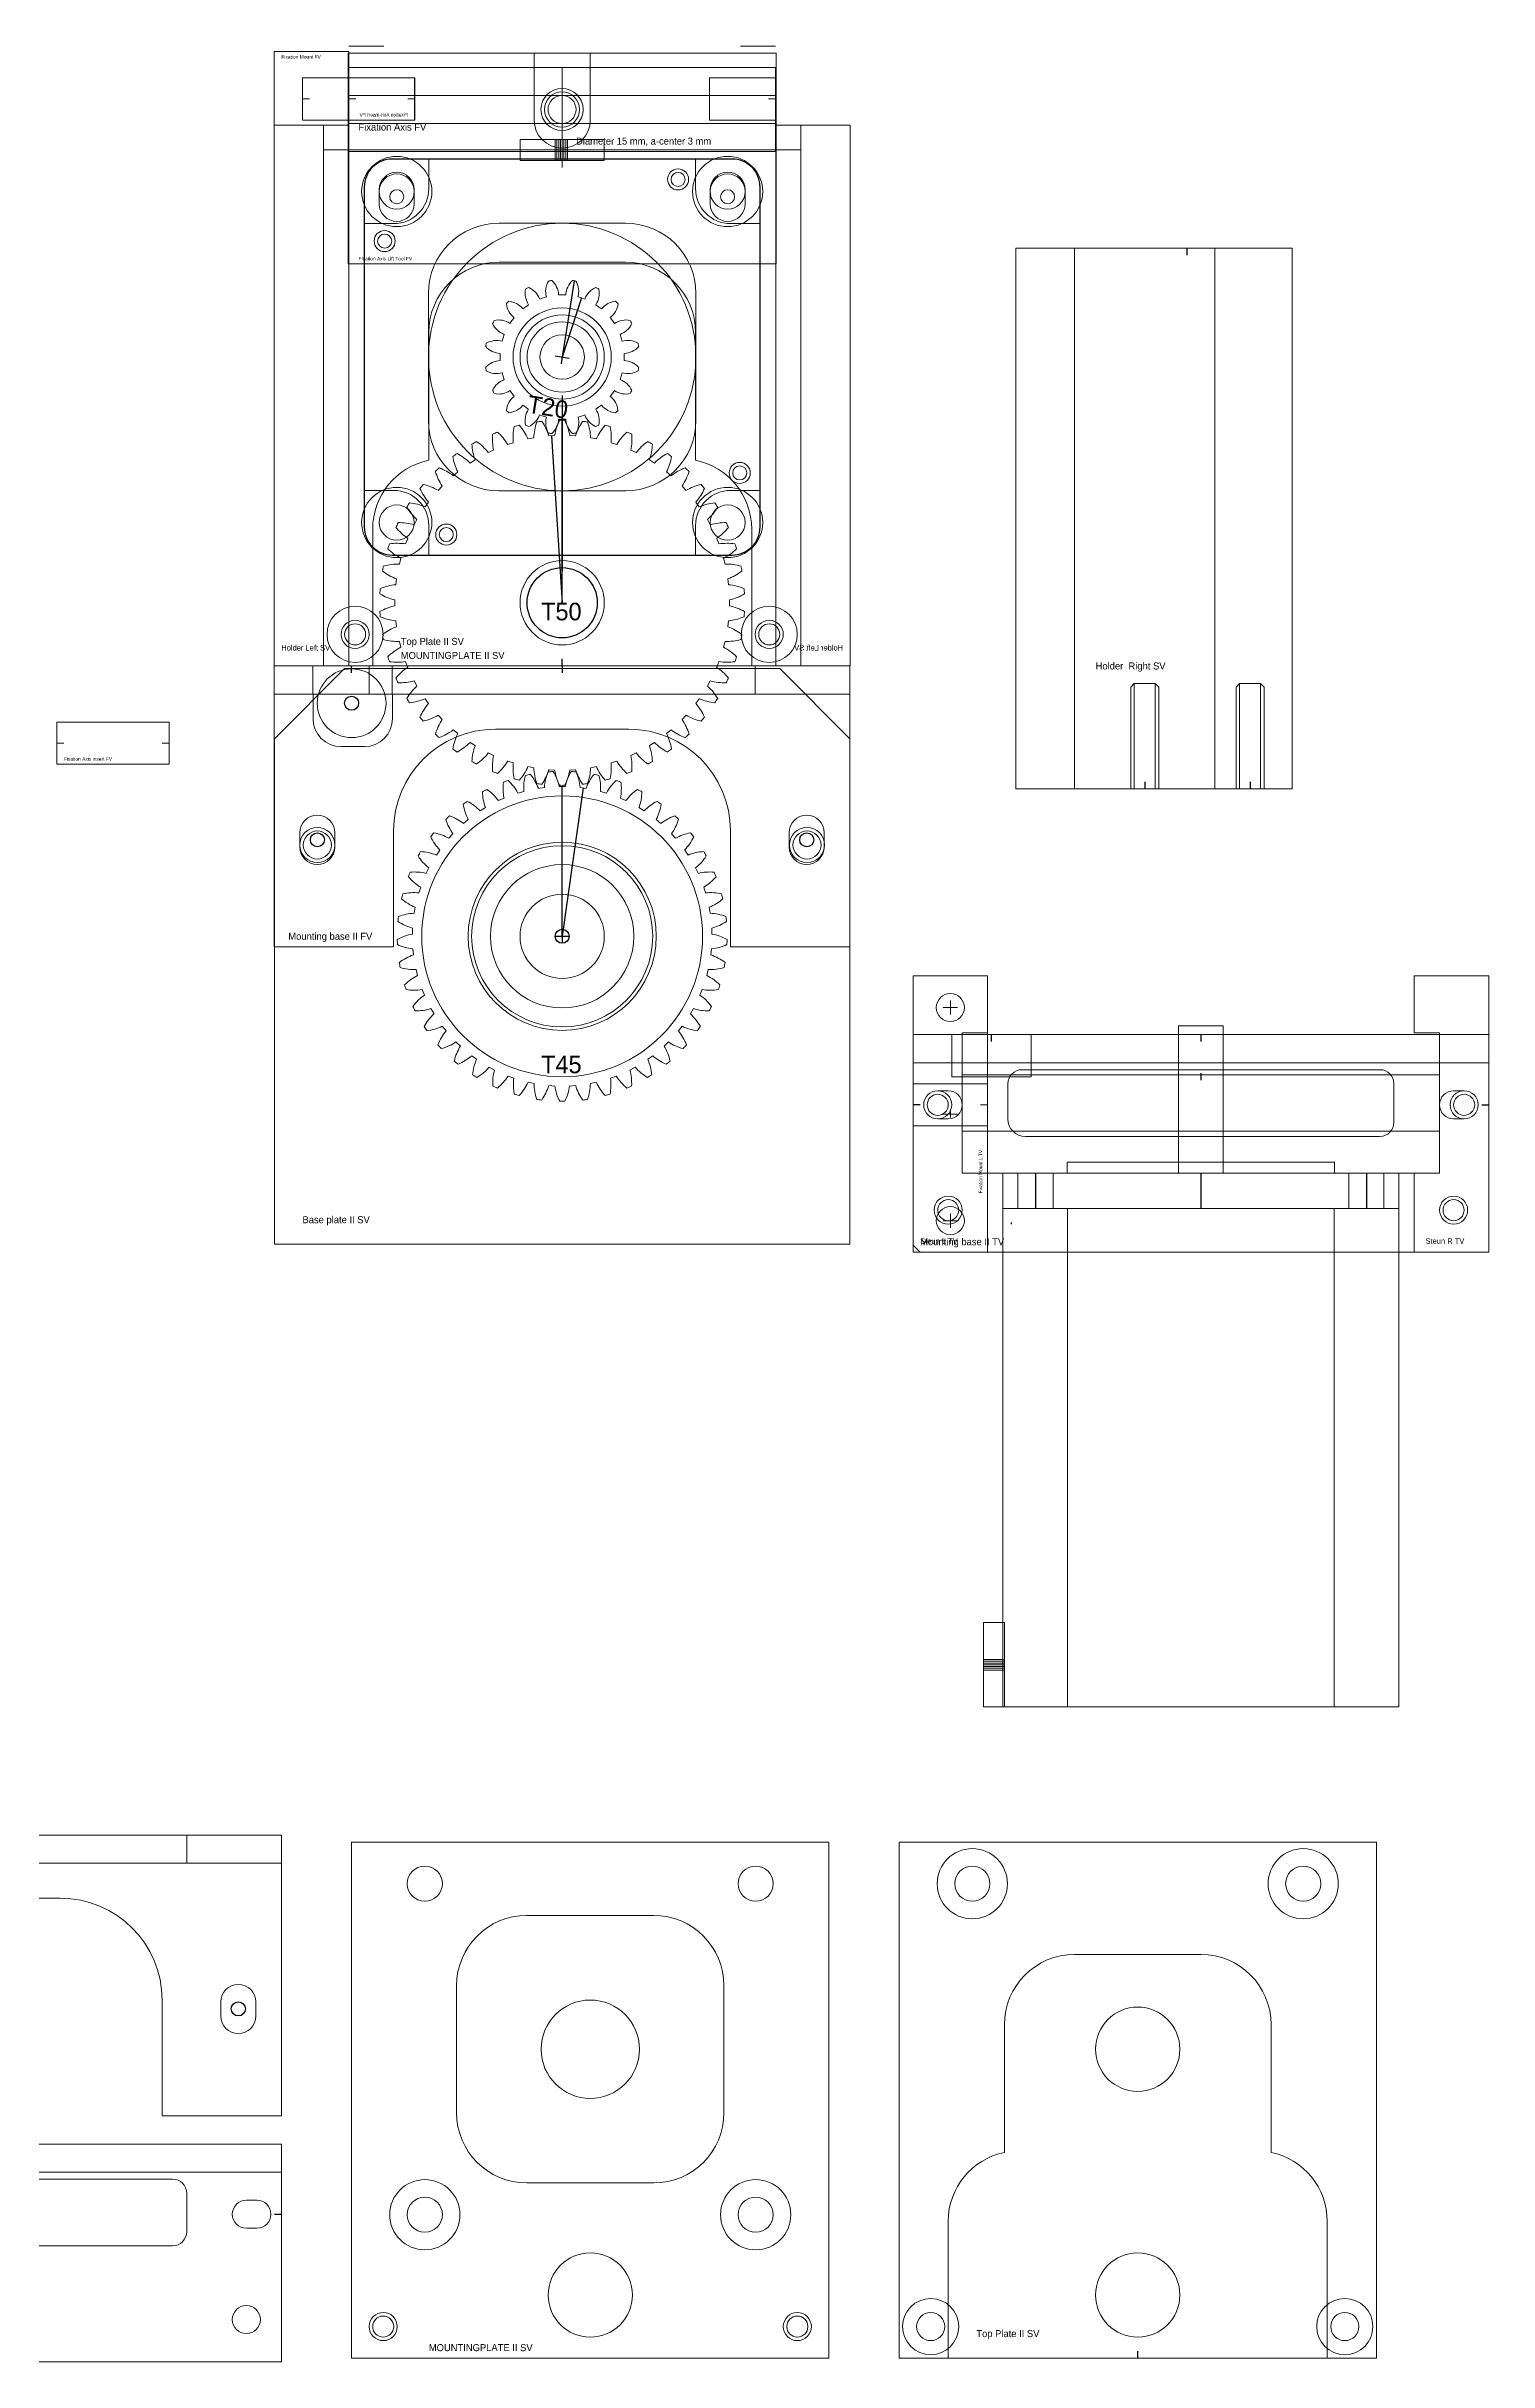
# Model space of a CAD drawing. Header units: millimetres. Extents: x -76 to 528, y -3 to 636.
# Drawn here: x 176.5 to 382, y 18 to 347.8 of the extents above; entities that cross this region are included whole.
import ezdxf

# ---------------------------------------------------------------- set-up
doc = ezdxf.new("R2010")
doc.units = ezdxf.units.MM
for name, color, linetype in [('Dim', 1, 'Continuous'), ('Hulplijn', 3, 'Continuous'), ('Text', 7, 'Continuous')]:
    doc.layers.add(name, color=color, linetype=linetype)
for name, color, linetype, lineweight in [('Inner', 8, 'Continuous', 9), ('Main', 7, 'Continuous', 20), ('Screw', 7, 'Continuous', 20), ('Screw Inner', 8, 'Continuous', 9)]:
    doc.layers.add(name, color=color, linetype=linetype, lineweight=lineweight)

# ---------------------------------------------------------------- blocks, each defined once
blk = doc.blocks.new('T45')
at = {"layer": 'Hulplijn'}
for p, q in [((0, 0), (0, 21.34)), ((2.97, 21.13), (0, 0)), ((-1, 0), (1, 0)), ((0, 1), (0, -1))]:
    blk.add_line(p, q, dxfattribs=at)
at = {"layer": 'Main'}
for points in [[(-5.47, 20.63), (-6.3, 20.39)], [(-2.54, 21.19), (-3.4, 21.07)], [(0.43, 21.34), (-0.43, 21.34)], [(3.4, 21.07), (2.54, 21.19)], [(6.3, 20.39), (5.47, 20.63)], [(-13.39, 16.63), (-14.05, 16.07)], [(-10.94, 18.33), (-11.68, 17.87)], [(-8.28, 19.67), (-9.07, 19.32)], [(9.07, 19.32), (8.28, 19.67)], [(11.68, 17.87), (10.94, 18.33)], [(14.05, 16.07), (13.39, 16.63)], [(-15.57, 14.6), (-16.15, 13.96)], [(16.15, 13.96), (15.57, 14.6)], [(-17.45, 12.29), (-17.93, 11.57)], [(17.93, 11.57), (17.45, 12.29)], [(-20.16, 7.01), (-20.43, 6.18)], [(-18.99, 9.74), (-19.37, 8.97)], [(19.37, 8.97), (18.99, 9.74)], [(20.43, 6.18), (20.16, 7.01)], [(-20.94, 4.13), (-21.09, 3.28)], [(21.09, 3.28), (20.94, 4.13)], [(-21.31, 1.18), (-21.34, 0.31)], [(21.34, 0.31), (21.31, 1.18)], [(-21.27, -1.8), (-21.18, -2.66)], [(21.18, -2.66), (21.27, -1.8)], [(-20.81, -4.74), (-20.6, -5.58)], [(20.6, -5.58), (20.81, -4.74)], [(-19.95, -7.59), (-19.62, -8.4)], [(19.62, -8.4), (19.95, -7.59)], [(-18.7, -10.3), (-18.26, -11.04)], [(-17.08, -12.8), (-16.55, -13.48)], [(16.55, -13.48), (17.08, -12.8)], [(18.26, -11.04), (18.7, -10.3)], [(-15.14, -15.05), (-14.51, -15.65)], [(14.51, -15.65), (15.14, -15.05)], [(-12.89, -17.01), (-12.19, -17.52)], [(-10.4, -18.64), (-9.64, -19.05)], [(9.64, -19.05), (10.4, -18.64)], [(12.19, -17.52), (12.89, -17.01)], [(-7.71, -19.91), (-6.89, -20.2)], [(-4.86, -20.78), (-4.01, -20.96)], [(-1.92, -21.26), (-1.06, -21.32)], [(1.06, -21.32), (1.92, -21.26)], [(4.01, -20.96), (4.86, -20.78)], [(6.89, -20.2), (7.71, -19.91)]]:
    blk.add_lwpolyline(points, dxfattribs=at)
blk.add_circle((0, 0), 6, dxfattribs=at)
for centre, radius, start, end in [((4.44, 20.66), 7, 156.8112, 175.6264), ((0, 0), 23.5, 93.1266, 94.8734), ((-7.27, 19.84), 7, 12.3736, 31.1888), ((7.27, 19.84), 7, 148.8112, 167.6264), ((0, 0), 23.5, 85.1266, 86.8734), ((-4.44, 20.66), 7, 4.3736, 23.1888), ((0, 0), 23.5, 117.1266, 118.8734), ((-4.35, 20.68), 7, 180.8112, 199.6264), ((-14.71, 15.17), 7, 36.3736, 55.1888), ((-1.43, 21.08), 7, 172.8112, 191.6264), ((0, 0), 23.5, 109.1266, 110.8734), ((-12.46, 17.07), 7, 28.3736, 47.1888), ((1.52, 21.08), 7, 164.8112, 183.6264), ((0, 0), 23.5, 101.1266, 102.8734), ((-9.96, 18.64), 7, 20.3736, 39.1888), ((9.96, 18.64), 7, 140.8112, 159.6264), ((0, 0), 23.5, 77.1266, 78.8734), ((-1.52, 21.08), 7, 356.3736, 15.1888), ((12.46, 17.07), 7, 132.8112, 151.6264), ((0, 0), 23.5, 69.1266, 70.8734), ((1.43, 21.08), 7, 348.3736, 7.1888), ((14.71, 15.17), 7, 124.8112, 143.6264), ((0, 0), 23.5, 61.1266, 62.8734), ((4.35, 20.68), 7, 340.3736, 359.1888), ((0, 0), 23.5, 133.1266, 134.8734), ((-9.88, 18.68), 7, 196.8112, 215.6264), ((-18.32, 10.53), 7, 52.3736, 71.1888), ((0, 0), 23.5, 125.1266, 126.8734), ((-7.18, 19.87), 7, 188.8112, 207.6264), ((-16.68, 12.97), 7, 44.3736, 63.1888), ((16.68, 12.97), 7, 116.8112, 135.6264), ((7.18, 19.87), 7, 332.3736, 351.1888), ((0, 0), 23.5, 53.1266, 54.8734), ((18.32, 10.53), 7, 108.8112, 127.6264), ((9.88, 18.68), 7, 324.3736, 343.1888), ((0, 0), 23.5, 45.1266, 46.8734), ((0, 0), 23.5, 141.1266, 142.8734), ((-12.38, 17.12), 7, 204.8112, 223.6264), ((-19.61, 7.87), 7, 60.3736, 79.1888), ((19.61, 7.87), 7, 100.8112, 119.6264), ((12.38, 17.12), 7, 316.3736, 335.1888), ((0, 0), 23.5, 37.1266, 38.8734), ((0, 0), 23.5, 149.1266, 150.8734), ((-14.65, 15.23), 7, 212.8112, 231.6264), ((-20.51, 5.07), 7, 68.3736, 87.1888), ((20.51, 5.07), 7, 92.8112, 111.6264), ((14.65, 15.23), 7, 308.3736, 327.1888), ((0, 0), 23.5, 29.1266, 30.8734), ((0, 0), 23.5, 157.1266, 158.8734), ((-16.62, 13.05), 7, 220.8112, 239.6264), ((-21.02, 2.16), 7, 76.3736, 95.1888), ((21.02, 2.16), 7, 84.8112, 103.6264), ((16.62, 13.05), 7, 300.3736, 319.1888), ((0, 0), 23.5, 21.1266, 22.8734), ((0, 0), 23.5, 165.1266, 166.8734), ((-18.28, 10.6), 7, 228.8112, 247.6264), ((-21.12, -0.78), 7, 84.3736, 103.1888), ((21.12, -0.78), 7, 76.8112, 95.6264), ((18.28, 10.6), 7, 292.3736, 311.1888), ((0, 0), 23.5, 13.1266, 14.8734), ((-20.08, -6.57), 7, 100.3736, 119.1888), ((0, 0), 23.5, 173.1266, 174.8734), ((-19.57, 7.96), 7, 236.8112, 255.6264), ((-20.8, -3.71), 7, 92.3736, 111.1888), ((20.8, -3.71), 7, 68.8112, 87.6264), ((19.57, 7.96), 7, 284.3736, 303.1888), ((20.08, -6.57), 7, 60.8112, 79.6264), ((0, 0), 23.5, 5.1266, 6.8734), ((0, 0), 23.5, 181.1266, 182.8734), ((-20.49, 5.16), 7, 244.8112, 263.6264), ((-18.97, -9.3), 7, 108.3736, 127.1888), ((18.97, -9.3), 7, 52.8112, 71.6264), ((20.49, 5.16), 7, 276.3736, 295.1888), ((0, 0), 23.5, 357.1266, 358.8734), ((0, 0), 23.5, 189.1266, 190.8734), ((-21.01, 2.25), 7, 252.8112, 271.6264), ((-17.49, -11.85), 7, 116.3736, 135.1888), ((17.49, -11.85), 7, 44.8112, 63.6264), ((21.01, 2.25), 7, 268.3736, 287.1888), ((0, 0), 23.5, 349.1266, 350.8734), ((0, 0), 23.5, 197.1266, 198.8734), ((-21.12, -0.69), 7, 260.8112, 279.6264), ((-15.67, -14.17), 7, 124.3736, 143.1888), ((15.67, -14.17), 7, 36.8112, 55.6264), ((21.12, -0.69), 7, 260.3736, 279.1888), ((0, 0), 23.5, 341.1266, 342.8734), ((0, 0), 23.5, 205.1266, 206.8734), ((-20.82, -3.62), 7, 268.8112, 287.6264), ((-13.55, -16.22), 7, 132.3736, 151.1888), ((0, 0), 23.5, 213.1266, 214.8734), ((-20.11, -6.49), 7, 276.8112, 295.6264), ((20.11, -6.49), 7, 244.3736, 263.1888), ((13.55, -16.22), 7, 28.8112, 47.6264), ((20.82, -3.62), 7, 252.3736, 271.1888), ((0, 0), 23.5, 325.1266, 326.8734), ((0, 0), 23.5, 333.1266, 334.8734), ((-11.16, -17.94), 7, 140.3736, 159.1888), ((0, 0), 23.5, 221.1266, 222.8734), ((-19.01, -9.22), 7, 284.8112, 303.6264), ((-8.55, -19.32), 7, 148.3736, 167.1888), ((8.55, -19.32), 7, 12.8112, 31.6264), ((19.01, -9.22), 7, 236.3736, 255.1888), ((11.16, -17.94), 7, 20.8112, 39.6264), ((0, 0), 23.5, 317.1266, 318.8734), ((0, 0), 23.5, 229.1266, 230.8734), ((-17.54, -11.78), 7, 292.8112, 311.6264), ((-5.78, -20.32), 7, 156.3736, 175.1888), ((0, 0), 23.5, 237.1266, 238.8734), ((-15.73, -14.1), 7, 300.8112, 319.6264), ((-2.9, -20.93), 7, 164.3736, 183.1888), ((2.9, -20.93), 7, 356.8112, 15.6264), ((15.73, -14.1), 7, 220.3736, 239.1888), ((0, 0), 23.5, 301.1266, 302.8734), ((5.78, -20.32), 7, 4.8112, 23.6264), ((17.54, -11.78), 7, 228.3736, 247.1888), ((0, 0), 23.5, 309.1266, 310.8734), ((0, 0), 23.5, 245.1266, 246.8734), ((-13.62, -16.16), 7, 308.8112, 327.6264), ((0.05, -21.13), 7, 172.3736, 191.1888), ((0, 0), 23.5, 253.1266, 254.8734), ((-11.24, -17.89), 7, 316.8112, 335.6264), ((2.99, -20.92), 7, 180.3736, 199.1888), ((-8.64, -19.28), 7, 324.8112, 343.6264), ((5.87, -20.3), 7, 188.3736, 207.1888), ((-5.87, -20.3), 7, 332.8112, 351.6264), ((8.64, -19.28), 7, 196.3736, 215.1888), ((-2.99, -20.92), 7, 340.8112, 359.6264), ((11.24, -17.89), 7, 204.3736, 223.1888), ((0, 0), 23.5, 285.1266, 286.8734), ((-0.05, -21.13), 7, 348.8112, 7.6264), ((13.62, -16.16), 7, 212.3736, 231.1888), ((0, 0), 23.5, 293.1266, 294.8734), ((0, 0), 23.5, 261.1266, 262.8734), ((0, 0), 23.5, 269.1266, 270.8734), ((0, 0), 23.5, 277.1266, 278.8734)]:
    blk.add_arc(centre, radius, start, end, dxfattribs=at)
at = {"layer": 'Text', "insert": (-3, -17), "char_height": 2.5, "width": 10, "attachment_point": 1}
blk.add_mtext('T45', dxfattribs=at)
blk = doc.blocks.new('BASE PLATE II SV')
at = {"layer": 'DEFPOINTS', "color": 0, "linetype": 'ByBlock'}
for p in [(-31, 38.14), (0, 38), (31, 38.14), (31, 38.14), (41, 28.14), (0, 20), (37.38, 14.72), (-35, 13)]:
    blk.add_point(p, dxfattribs=at)
at = {"layer": 'Hulplijn'}
for p, q in [((-1, 0), (1, 0)), ((0, 1), (0, -1))]:
    blk.add_line(p, q, dxfattribs=at)
blk.add_circle((0, 0), 1, dxfattribs=at)
at = {"layer": 'Main'}
for p, q in [((-31, 38.14), (-41, 28.14)), ((-31, 38.14), (31, 38.14)), ((31, 38.14), (41, 28.14)), ((-41, -43.86), (-41, 28.14)), ((41, 28.14), (41, -43.86)), ((41, -43.86), (-41, -43.86))]:
    blk.add_line(p, q, dxfattribs=at)
for centre, radius in [((-30, 33.19), 4.9), ((0, 0), 20), ((0, 0), 10.21)]:
    blk.add_circle(centre, radius, dxfattribs=at)
at = {"layer": 'Screw'}
for centre, radius in [((-34.88, 13), 2.5), ((-34.88, 13), 2), ((0, 0), 13.4), ((34.88, 13), 2.5), ((34.88, 13), 2), ((0, 0), 12.9)]:
    blk.add_circle(centre, radius, dxfattribs=at)
at = {"layer": 'Hulplijn'}
blk.add_blockref('T45', (0, 0), dxfattribs=at)
at = {"layer": 'Text', "insert": (-37, -39.86), "char_height": 1, "attachment_point": 1}
blk.add_mtext('Base plate II SV', dxfattribs=at)
blk = doc.blocks.new('T50')
at = {"layer": 'Hulplijn'}
for p, q in [((-1.5, 23.79), (0, 0)), ((0, 0), (0, 26))]:
    blk.add_line(p, q, dxfattribs=at)
blk.add_circle((0, 0), 5, dxfattribs=at)
at = {"layer": 'Main'}
for p, q in [((-4.88, 23.34), (-4.06, 23.5)), ((-1.91, 23.77), (-1.08, 23.82)), ((1.08, 23.82), (1.91, 23.77)), ((4.06, 23.5), (4.88, 23.34)), ((-13.13, 19.9), (-12.42, 20.35)), ((-10.53, 21.39), (-9.77, 21.75)), ((-7.76, 22.54), (-6.97, 22.8)), ((6.97, 22.8), (7.76, 22.54)), ((9.77, 21.75), (10.53, 21.39)), ((12.42, 20.35), (13.13, 19.9)), ((-17.67, 16.01), (-17.09, 16.62)), ((-15.52, 18.1), (-14.87, 18.64)), ((14.87, 18.64), (15.52, 18.1)), ((17.09, 16.62), (17.67, 16.01)), ((-19.53, 13.67), (-19.04, 14.35)), ((19.04, 14.35), (19.53, 13.67)), ((-21.09, 11.12), (-20.69, 11.85)), ((20.69, 11.85), (21.09, 11.12)), ((-22.32, 8.39), (-22.01, 9.17)), ((22.01, 9.17), (22.32, 8.39)), ((-23.7, 2.57), (-23.6, 3.4)), ((-23.2, 5.52), (-22.99, 6.33)), ((22.99, 6.33), (23.2, 5.52)), ((23.6, 3.4), (23.7, 2.57)), ((-23.84, -0.42), (-23.84, 0.42)), ((23.84, 0.42), (23.84, -0.42)), ((-23.6, -3.4), (-23.7, -2.57)), ((23.7, -2.57), (23.6, -3.4)), ((-22.99, -6.33), (-23.2, -5.52)), ((23.2, -5.52), (22.99, -6.33)), ((-22.01, -9.17), (-22.32, -8.39)), ((22.32, -8.39), (22.01, -9.17)), ((-20.69, -11.85), (-21.09, -11.12)), ((21.09, -11.12), (20.69, -11.85)), ((-19.04, -14.35), (-19.53, -13.67)), ((-17.09, -16.62), (-17.67, -16.01)), ((17.67, -16.01), (17.09, -16.62)), ((19.53, -13.67), (19.04, -14.35)), ((-14.87, -18.64), (-15.52, -18.1)), ((15.52, -18.1), (14.87, -18.64)), ((-12.42, -20.35), (-13.13, -19.9)), ((-9.77, -21.75), (-10.53, -21.39)), ((-6.97, -22.8), (-7.76, -22.54)), ((7.76, -22.54), (6.97, -22.8)), ((10.53, -21.39), (9.77, -21.75)), ((13.13, -19.9), (12.42, -20.35)), ((-4.06, -23.5), (-4.88, -23.34)), ((-1.08, -23.82), (-1.91, -23.77)), ((1.91, -23.77), (1.08, -23.82)), ((4.88, -23.34), (4.06, -23.5))]:
    blk.add_line(p, q, dxfattribs=at)
for centre, radius, start, end in [((-1.94, 23.4), 8, 175.4516, 191.9029), ((0, 0), 26, 110.774, 112.426), ((-14.6, 18.39), 8, 31.2971, 47.7484), ((1, 23.46), 8, 168.2516, 184.7029), ((0, 0), 26, 103.574, 105.226), ((-12.18, 20.07), 8, 24.0971, 40.5484), ((3.94, 23.15), 8, 161.0516, 177.5029), ((0, 0), 26, 96.374, 98.026), ((-9.57, 21.44), 8, 16.8971, 33.3484), ((6.81, 22.47), 8, 153.8516, 170.3029), ((0, 0), 26, 89.174, 90.826), ((-6.81, 22.47), 8, 9.6971, 26.1484), ((9.57, 21.44), 8, 146.6516, 163.1029), ((0, 0), 26, 81.974, 83.626), ((-3.94, 23.15), 8, 2.4971, 18.9484), ((12.18, 20.07), 8, 139.4516, 155.9029), ((0, 0), 26, 74.774, 76.426), ((-1, 23.46), 8, 355.2971, 11.7484), ((14.6, 18.39), 8, 132.2516, 148.7029), ((0, 0), 26, 67.574, 69.226), ((1.94, 23.4), 8, 348.0971, 4.5484), ((0, 0), 26, 125.174, 126.826), ((-7.7, 22.18), 8, 189.8516, 206.3029), ((-18.72, 14.18), 8, 45.6971, 62.1484), ((0, 0), 26, 117.974, 119.626), ((-4.86, 22.97), 8, 182.6516, 199.1029), ((-16.79, 16.41), 8, 38.4971, 54.9484), ((16.79, 16.41), 8, 125.0516, 141.5029), ((0, 0), 26, 60.374, 62.026), ((4.86, 22.97), 8, 340.8971, 357.3484), ((18.72, 14.18), 8, 117.8516, 134.3029), ((7.7, 22.18), 8, 333.6971, 350.1484), ((0, 0), 26, 53.174, 54.826), ((0, 0), 26, 139.574, 141.226), ((-21.65, 9.08), 8, 60.0971, 76.5484), ((0, 0), 26, 132.374, 134.026), ((-10.42, 21.04), 8, 197.0516, 213.5029), ((-20.34, 11.72), 8, 52.8971, 69.3484), ((20.34, 11.72), 8, 110.6516, 127.1029), ((10.42, 21.04), 8, 326.4971, 342.9484), ((0, 0), 26, 45.974, 47.626), ((21.65, 9.08), 8, 103.4516, 119.9029), ((0, 0), 26, 38.774, 40.426), ((0, 0), 26, 146.774, 148.426), ((-15.33, 17.79), 8, 211.4516, 227.9029), ((-22.62, 6.29), 8, 67.2971, 83.7484), ((-12.98, 19.57), 8, 204.2516, 220.7029), ((12.98, 19.57), 8, 319.2971, 335.7484), ((22.62, 6.29), 8, 96.2516, 112.7029), ((15.33, 17.79), 8, 312.0971, 328.5484), ((0, 0), 26, 31.574, 33.226), ((0, 0), 26, 153.974, 155.626), ((-17.43, 15.73), 8, 218.6516, 235.1029), ((-23.23, 3.41), 8, 74.4971, 90.9484), ((23.23, 3.41), 8, 89.0516, 105.5029), ((17.43, 15.73), 8, 304.8971, 321.3484), ((0, 0), 26, 24.374, 26.026), ((0, 0), 26, 161.174, 162.826), ((-19.27, 13.42), 8, 225.8516, 242.3029), ((-23.48, 0.47), 8, 81.6971, 98.1484), ((23.48, 0.47), 8, 81.8516, 98.3029), ((19.27, 13.42), 8, 297.6971, 314.1484), ((0, 0), 26, 17.174, 18.826), ((0, 0), 26, 168.374, 170.026), ((-20.8, 10.9), 8, 233.0516, 249.5029), ((-23.35, -2.48), 8, 88.8971, 105.3484), ((23.35, -2.48), 8, 74.6516, 91.1029), ((20.8, 10.9), 8, 290.4971, 306.9484), ((0, 0), 26, 9.974, 11.626), ((0, 0), 26, 175.574, 177.226), ((-22, 8.2), 8, 240.2516, 256.7029), ((-22.85, -5.38), 8, 96.0971, 112.5484), ((22.85, -5.38), 8, 67.4516, 83.9029), ((22, 8.2), 8, 283.2971, 299.7484), ((0, 0), 26, 2.774, 4.426), ((-22, -8.2), 8, 103.2971, 119.7484), ((0, 0), 26, 182.774, 184.426), ((-22.85, 5.38), 8, 247.4516, 263.9029), ((22.85, 5.38), 8, 276.0971, 292.5484), ((22, -8.2), 8, 60.2516, 76.7029), ((0, 0), 26, 355.574, 357.226), ((-20.8, -10.9), 8, 110.4971, 126.9484), ((0, 0), 26, 189.974, 191.626), ((-23.35, 2.48), 8, 254.6516, 271.1029), ((-19.27, -13.42), 8, 117.6971, 134.1484), ((19.27, -13.42), 8, 45.8516, 62.3029), ((23.35, 2.48), 8, 268.8971, 285.3484), ((20.8, -10.9), 8, 53.0516, 69.5029), ((0, 0), 26, 348.374, 350.026), ((0, 0), 26, 197.174, 198.826), ((-23.48, -0.47), 8, 261.8516, 278.3029), ((-17.43, -15.73), 8, 124.8971, 141.3484), ((17.43, -15.73), 8, 38.6516, 55.1029), ((23.48, -0.47), 8, 261.6971, 278.1484), ((0, 0), 26, 341.174, 342.826), ((0, 0), 26, 204.374, 206.026), ((-23.23, -3.41), 8, 269.0516, 285.5029), ((-15.33, -17.79), 8, 132.0971, 148.5484), ((15.33, -17.79), 8, 31.4516, 47.9029), ((23.23, -3.41), 8, 254.4971, 270.9484), ((0, 0), 26, 333.974, 335.626), ((0, 0), 26, 211.574, 213.226), ((-22.62, -6.29), 8, 276.2516, 292.7029), ((-12.98, -19.57), 8, 139.2971, 155.7484), ((0, 0), 26, 218.774, 220.426), ((-21.65, -9.08), 8, 283.4516, 299.9029), ((21.65, -9.08), 8, 240.0971, 256.5484), ((12.98, -19.57), 8, 24.2516, 40.7029), ((22.62, -6.29), 8, 247.2971, 263.7484), ((0, 0), 26, 319.574, 321.226), ((0, 0), 26, 326.774, 328.426), ((-10.42, -21.04), 8, 146.4971, 162.9484), ((0, 0), 26, 225.974, 227.626), ((-20.34, -11.72), 8, 290.6516, 307.1029), ((-7.7, -22.18), 8, 153.6971, 170.1484), ((7.7, -22.18), 8, 9.8516, 26.3029), ((20.34, -11.72), 8, 232.8971, 249.3484), ((10.42, -21.04), 8, 17.0516, 33.5029), ((0, 0), 26, 312.374, 314.026), ((0, 0), 26, 233.174, 234.826), ((-18.72, -14.18), 8, 297.8516, 314.3029), ((-4.86, -22.97), 8, 160.8971, 177.3484), ((0, 0), 26, 240.374, 242.026), ((-16.79, -16.41), 8, 305.0516, 321.5029), ((-1.94, -23.4), 8, 168.0971, 184.5484), ((-14.6, -18.39), 8, 312.2516, 328.7029), ((1, -23.46), 8, 175.2971, 191.7484), ((-1, -23.46), 8, 348.2516, 4.7029), ((14.6, -18.39), 8, 211.2971, 227.7484), ((1.94, -23.4), 8, 355.4516, 11.9029), ((16.79, -16.41), 8, 218.4971, 234.9484), ((0, 0), 26, 297.974, 299.626), ((4.86, -22.97), 8, 2.6516, 19.1029), ((18.72, -14.18), 8, 225.6971, 242.1484), ((0, 0), 26, 305.174, 306.826), ((0, 0), 26, 247.574, 249.226), ((0, 0), 26, 254.774, 256.426), ((-12.18, -20.07), 8, 319.4516, 335.9029), ((3.94, -23.15), 8, 182.4971, 198.9484), ((0, 0), 26, 261.974, 263.626), ((-9.57, -21.44), 8, 326.6516, 343.1029), ((6.81, -22.47), 8, 189.6971, 206.1484), ((0, 0), 26, 269.174, 270.826), ((-6.81, -22.47), 8, 333.8516, 350.3029), ((9.57, -21.44), 8, 196.8971, 213.3484), ((0, 0), 26, 276.374, 278.026), ((-3.94, -23.15), 8, 341.0516, 357.5029), ((12.18, -20.07), 8, 204.0971, 220.5484), ((0, 0), 26, 283.574, 285.226), ((0, 0), 26, 290.774, 292.426)]:
    blk.add_arc(centre, radius, start, end, dxfattribs=at)
at = {"layer": 'Hulplijn', "insert": (-3, 0), "char_height": 2.5, "width": 10, "attachment_point": 1}
blk.add_mtext('T50', dxfattribs=at)
blk = doc.blocks.new('NEMA 23 STEPPER TV')
at = {"layer": 'Hulplijn', "linetype": 'Continuous', "lineweight": 0}
blk.add_line((0, -28.2), (0, -27), dxfattribs=at)
at = {"layer": 'Inner'}
for p, q in [((-19, 24), (-19, 28.2)), ((19, 24), (19, 28.2)), ((-24, 19), (-28.2, 19)), ((24, 19), (28.2, 19)), ((-24, -19), (-28.2, -19)), ((24, -19), (28.2, -19)), ((-19, -24), (-19, -28.2)), ((19, -24), (19, -28.2))]:
    blk.add_line(p, q, dxfattribs=at)
for centre, start, end in [((-24, 24), 270, 0), ((24, 24), 180, 270), ((-24, -24), 0, 90), ((24, -24), 90, 180)]:
    blk.add_arc(centre, 5, start, end, dxfattribs=at)
at = {"layer": 'Main'}
for p, q in [((-0.75, -31), (-0.75, -28)), ((-0.5, -31), (-0.5, -28)), ((-0.25, -31), (-0.25, -28)), ((0, -31), (0, -28)), ((0.25, -31), (0.25, -28)), ((0.5, -31), (0.5, -28)), ((0.75, -31), (0.75, -28)), ((1, -31), (1, -28))]:
    blk.add_line(p, q, dxfattribs=at)
blk.add_lwpolyline([(-6, -28), (6, -28), (6, -31), (-6, -31)], close=True, dxfattribs=at)
for centre, radius in [((-23.57, 23.57), 2.5), ((23.57, 23.57), 2.5), ((0, 0), 19.05), ((0, 0), 3.17), ((-23.57, -23.57), 2.5), ((23.57, -23.57), 2.5)]:
    blk.add_circle(centre, radius, dxfattribs=at)
at = {"layer": 'Screw Inner'}
for centre, radius in [((16.51, 25.29), 1.5), ((16.51, 25.29), 1), ((-25.29, 16.51), 1.5), ((-25.29, 16.51), 1), ((25.29, -16.51), 1.5), ((25.29, -16.51), 1), ((-16.51, -25.29), 1.5), ((-16.51, -25.29), 1)]:
    blk.add_circle(centre, radius, dxfattribs=at)
at = {"layer": 'Text'}
blk.add_lwpolyline([(-24.2, -28.2), (24.2, -28.2, 0.414214), (28.2, -24.2), (28.2, 24.2, 0.414214), (24.2, 28.2), (-24.2, 28.2, 0.414214), (-28.2, 24.2), (-28.2, -24.2, 0.414214)], format="xyb", close=True, dxfattribs=at)
blk = doc.blocks.new('MOUNTING BASE II FV')
at = {"layer": 'Hulplijn'}
for p, q in [((-30.98, -1), (-30.98, 0)), ((-1, 0), (-1, -1))]:
    blk.add_line(p, q, dxfattribs=at)
for centre in [(-35.86, -24.76), (-35.86, -24.76), (33.86, -24.76)]:
    blk.add_circle(centre, 1, dxfattribs=at)
at = {"layer": 'Inner'}
for p, q in [((-36.5, -4), (-36.5, 0)), ((-35.98, 0.02), (-35.98, 0)), ((-28.5, -4), (-28.5, 0)), ((-25.18, -4), (-25.18, 0)), ((26.5, -4), (26.5, 0))]:
    blk.add_line(p, q, dxfattribs=at)
at = {"layer": 'Main'}
for p, q in [((-42, 0), (40, 0)), ((-42, -40), (-42, 0)), ((40, 0), (40, -40)), ((-42, -4), (40, -4)), ((-36.48, -4), (-36.48, -7.48)), ((-25.16, -7.48), (-25.16, -4)), ((-10.5, -9), (8.5, -9)), ((-32.48, -11.48), (-29.16, -11.48)), ((-38.36, -23.76), (-38.36, -25.76)), ((-33.36, -23.76), (-33.36, -25.76)), ((-25, -40), (-25, -23.5)), ((23, -40), (23, -23.5)), ((31.36, -23.76), (31.36, -25.76)), ((36.36, -23.76), (36.36, -25.76)), ((-42, -40), (-26.4, -40)), ((-26.7, -40), (-25, -40)), ((23, -40), (40, -40))]:
    blk.add_line(p, q, dxfattribs=at)
for centre, radius, start, end in [((-32.48, -7.48), 4, 180, 270), ((-29.16, -7.48), 4, 270, 0), ((-10.5, -23.5), 14.5, 90, 180), ((8.5, -23.5), 14.5, 0, 90), ((-35.86, -23.76), 2.5, 0, 180), ((33.86, -23.76), 2.5, 0, 180), ((-35.86, -25.76), 2.5, 180, 0), ((33.86, -25.76), 2.5, 180, 0)]:
    blk.add_arc(centre, radius, start, end, dxfattribs=at)
at = {"layer": 'Text', "insert": (-40, -38), "char_height": 1, "attachment_point": 1}
blk.add_mtext('Mounting base II FV', dxfattribs=at)
blk = doc.blocks.new('MOUNTING BASE II TV')
at = {"color": 0, "linetype": 'ByBlock', "lineweight": -2}
for p, q in [((-17.38, 0), (-14.75, 0)), ((-4.62, 0), (-8.25, 0)), ((-2.38, 0), (0.25, 0)), ((-41, -9.62), (-41, -13.25)), ((-41, -14.62), (-41, -21.25))]:
    blk.add_line(p, q, dxfattribs=at)
at = {"layer": 'DEFPOINTS', "color": 0, "linetype": 'ByBlock'}
for p in [(-18, 0), (-4, 0), (-3, 0), (-4, -5.5), (-41, -9), (-27, -9), (-27, -9.75), (-41, -14), (-3, -14), (27, -14)]:
    blk.add_point(p, dxfattribs=at)
at = {"layer": 'Dim'}
blk.add_line((-27, -27), (-27, -26.75), dxfattribs=at)
at = {"layer": 'Hulplijn'}
for p, q in [((-29.85, -1), (-29.85, 0)), ((0, 0), (0, -1)), ((0, 0), (0, -1)), ((0, -5.5), (0, -6.5)), ((-40, -10), (-41, -10)), ((40, -10), (41, -10))]:
    blk.add_line(p, q, dxfattribs=at)
at = {"layer": 'Inner'}
blk.add_line((41, -4), (-41, -4), dxfattribs=at)
at = {"layer": 'Main'}
for p, q in [((41, 0), (-41, 0)), ((-41, 0), (-41, -31)), ((-35.5, 0), (-35.5, -6)), ((-24.2, 0), (-24.2, -6)), ((41, -31), (41, 0)), ((-35.5, -6), (-24.2, -6)), ((25.5, -5), (-25.5, -5)), ((-27.5, -12), (-27.5, -7)), ((27.5, -12.5), (27.5, -7)), ((25.5, -14.5), (-25, -14.5)), ((-41, -31), (41, -31))]:
    blk.add_line(p, q, dxfattribs=at)
at = {"layer": 'Main', "linetype": 'Continuous', "lineweight": 0}
for p, q in [((-37.5, -8), (-36, -8)), ((37.5, -8), (36, -8)), ((-37.5, -12), (-36, -12)), ((37.5, -12), (36, -12))]:
    blk.add_line(p, q, dxfattribs=at)
at = {"layer": 'Main'}
for centre in [(-36, -25), (36, -25)]:
    blk.add_circle(centre, 2, dxfattribs=at)
for centre, radius, start, end in [((-25.5, -7), 2, 90, 180), ((25.5, -7), 2, 0, 90), ((-37.5, -10), 2, 90, 270), ((-36, -10), 2, 270, 90), ((36, -10), 2, 90, 270), ((37.5, -10), 2, 270, 90), ((-25, -12), 2.5, 180, 270), ((25.5, -12.5), 2, 270, 0)]:
    blk.add_arc(centre, radius, start, end, dxfattribs=at)
at = {"layer": 'Text', "insert": (-40, -29), "char_height": 1, "attachment_point": 1}
blk.add_mtext('Mounting base II TV', dxfattribs=at)
blk = doc.blocks.new('T20')
at = {"layer": 'Hulplijn'}
for p, q in [((0, 11), (0, 0)), ((1.38, 8.73), (0, 0)), ((-1, 0), (1, 0)), ((0, 1), (0, -1))]:
    blk.add_line(p, q, dxfattribs=at)
at = {"layer": 'Main'}
for p, q in [((-5.89, 6.61), (-6.25, 6.25)), ((-4.46, 7.65), (-4.01, 7.88)), ((-3.56, 8.11), (-4.01, 7.88)), ((-1.88, 8.65), (-1.38, 8.73)), ((-0.89, 8.81), (-1.38, 8.73)), ((0.89, 8.81), (1.38, 8.73)), ((1.88, 8.65), (1.38, 8.73)), ((3.56, 8.11), (4.01, 7.88)), ((4.46, 7.65), (4.01, 7.88)), ((5.89, 6.61), (6.25, 6.25)), ((-8.11, 3.56), (-7.88, 4.01)), ((-7.65, 4.46), (-7.88, 4.01)), ((-6.61, 5.89), (-6.25, 6.25)), ((6.61, 5.89), (6.25, 6.25)), ((7.65, 4.46), (7.88, 4.01)), ((8.11, 3.56), (7.88, 4.01)), ((-8.81, 0.89), (-8.73, 1.38)), ((-8.65, 1.88), (-8.73, 1.38)), ((8.65, 1.88), (8.73, 1.38)), ((8.81, 0.89), (8.73, 1.38)), ((-8.81, -0.89), (-8.73, -1.38)), ((-8.65, -1.88), (-8.73, -1.38)), ((8.65, -1.88), (8.73, -1.38)), ((8.81, -0.89), (8.73, -1.38)), ((-8.11, -3.56), (-7.88, -4.01)), ((-7.65, -4.46), (-7.88, -4.01)), ((-6.61, -5.89), (-6.25, -6.25)), ((-5.89, -6.61), (-6.25, -6.25)), ((5.89, -6.61), (6.25, -6.25)), ((6.61, -5.89), (6.25, -6.25)), ((7.65, -4.46), (7.88, -4.01)), ((8.11, -3.56), (7.88, -4.01)), ((-4.46, -7.65), (-4.01, -7.88)), ((-3.56, -8.11), (-4.01, -7.88)), ((-1.88, -8.65), (-1.38, -8.73)), ((-0.89, -8.81), (-1.38, -8.73)), ((0.89, -8.81), (1.38, -8.73)), ((1.88, -8.65), (1.38, -8.73)), ((3.56, -8.11), (4.01, -7.88)), ((4.46, -7.65), (4.01, -7.88))]:
    blk.add_line(p, q, dxfattribs=at)
blk.add_circle((0, 0), 5, dxfattribs=at)
for centre, radius, start, end in [((-0.83, 9.33), 3, 159.523, 204.134), ((0, 0), 11, 106.6921, 109.3079), ((-4.82, 8.04), 3, 11.866, 56.477), ((2.1, 9.13), 3, 141.523, 186.134), ((0, 0), 11, 88.6921, 91.3079), ((-2.1, 9.13), 3, 353.866, 38.477), ((4.82, 8.04), 3, 123.523, 168.134), ((0, 0), 11, 70.6921, 73.3079), ((0.83, 9.33), 3, 335.866, 20.477), ((0, 0), 11, 142.6921, 145.3079), ((-8.62, 3.67), 3, 47.866, 92.477), ((0, 0), 11, 124.6921, 127.3079), ((-3.67, 8.62), 3, 177.523, 222.134), ((-7.06, 6.15), 3, 29.866, 74.477), ((7.06, 6.15), 3, 105.523, 150.134), ((3.67, 8.62), 3, 317.866, 2.477), ((0, 0), 11, 52.6921, 55.3079), ((8.62, 3.67), 3, 87.523, 132.134), ((0, 0), 11, 34.6921, 37.3079), ((0, 0), 11, 160.6921, 163.3079), ((-9.33, 0.83), 3, 65.866, 110.477), ((-6.15, 7.06), 3, 195.523, 240.134), ((6.15, 7.06), 3, 299.866, 344.477), ((9.33, 0.83), 3, 69.523, 114.134), ((0, 0), 11, 16.6921, 19.3079), ((-9.13, -2.1), 3, 83.866, 128.477), ((0, 0), 11, 178.6921, 181.3079), ((-8.04, 4.82), 3, 213.523, 258.134), ((8.04, 4.82), 3, 281.866, 326.477), ((9.13, -2.1), 3, 51.523, 96.134), ((0, 0), 11, 358.6921, 1.3079), ((-9.13, 2.1), 3, 231.523, 276.134), ((-8.04, -4.82), 3, 101.866, 146.477), ((0, 0), 11, 196.6921, 199.3079), ((8.04, -4.82), 3, 33.523, 78.134), ((9.13, 2.1), 3, 263.866, 308.477), ((0, 0), 11, 340.6921, 343.3079), ((-9.33, -0.83), 3, 249.523, 294.134), ((-6.15, -7.06), 3, 119.866, 164.477), ((0, 0), 11, 214.6921, 217.3079), ((-8.62, -3.67), 3, 267.523, 312.134), ((8.62, -3.67), 3, 227.866, 272.477), ((6.15, -7.06), 3, 15.523, 60.134), ((9.33, -0.83), 3, 245.866, 290.477), ((0, 0), 11, 322.6921, 325.3079), ((-3.67, -8.62), 3, 137.866, 182.477), ((0, 0), 11, 232.6921, 235.3079), ((-7.06, -6.15), 3, 285.523, 330.134), ((-0.83, -9.33), 3, 155.866, 200.477), ((-4.82, -8.04), 3, 303.523, 348.134), ((2.1, -9.13), 3, 173.866, 218.477), ((-2.1, -9.13), 3, 321.523, 6.134), ((4.82, -8.04), 3, 191.866, 236.477), ((0.83, -9.33), 3, 339.523, 24.134), ((7.06, -6.15), 3, 209.866, 254.477), ((3.67, -8.62), 3, 357.523, 42.134), ((0, 0), 11, 304.6921, 307.3079), ((0, 0), 11, 250.6921, 253.3079), ((0, 0), 11, 268.6921, 271.3079), ((0, 0), 11, 286.6921, 289.3079)]:
    blk.add_arc(centre, radius, start, end, dxfattribs=at)
at = {"layer": 'Main', "insert": (-3.78, -6.1), "char_height": 2.5, "width": 8, "attachment_point": 1}
blk.add_mtext('T20', dxfattribs=at)
blk = doc.blocks.new('NEMA 23 STEPPER FV')
at = {"layer": 'Hulplijn'}
for p, q in [((0, 23.57), (5, 23.57)), ((0, 0), (5, 0)), ((0, -23.57), (5, -23.57))]:
    blk.add_line(p, q, dxfattribs=at)
at = {"layer": 'Inner'}
for p, q in [((0, 26.07), (5, 26.07)), ((0, 21.07), (5, 21.07)), ((0, -21.07), (5, -21.07)), ((0, -26.07), (5, -26.07))]:
    blk.add_line(p, q, dxfattribs=at)
at = {"layer": 'Main'}
for p, q in [((5, 28.2), (5, -28.2)), ((5, 19), (76, 19)), ((5, -19), (76, -19)), ((69.25, -28), (69.25, -31)), ((69.5, -28), (69.5, -31)), ((69.75, -28), (69.75, -31)), ((70, -28), (70, -29)), ((76, -28), (70, -28)), ((70, -28), (70, -31)), ((70.25, -28), (70.25, -31)), ((70.5, -28), (70.5, -31)), ((70.75, -28), (70.75, -31)), ((76, -29), (76, -28))]:
    blk.add_line(p, q, dxfattribs=at)
for points in [[(0, -28.2), (76, -28.2), (76, 28.2), (0, 28.2)], [(-1.6, -19.05), (0, -19.05), (0, 19.05), (-1.6, 19.05)], [(-21, -3.175), (0, -3.175), (0, 3.175), (-21, 3.175)], [(76, -31), (64, -31), (64, -28), (76, -28)]]:
    blk.add_lwpolyline(points, close=True, dxfattribs=at)
blk = doc.blocks.new('TOP PLATE II SV')
at = {"layer": 'DEFPOINTS', "color": 0, "linetype": 'ByBlock'}
for p in [(1, 73.5), (67, 73.5)]:
    blk.add_point(p, dxfattribs=at)
at = {"layer": 'Hulplijn'}
blk.add_line((34, 0), (34, 1), dxfattribs=at)
at = {"layer": 'Inner'}
for p, q in [((25, 57.5), (43, 57.5)), ((15, 29.3), (15, 47.5)), ((53, 29.3), (53, 47.5)), ((7, 0), (7, 19.5)), ((61, 19.5), (61, 0))]:
    blk.add_line(p, q, dxfattribs=at)
for centre in [(34, 44), (34, 9)]:
    blk.add_circle(centre, 6, dxfattribs=at)
for centre, start, end in [((25, 47.5), 90, 180), ((43, 47.5), 0, 90), ((17, 19.5), 101.537, 180), ((51, 19.5), 0, 78.463)]:
    blk.add_arc(centre, 10, start, end, dxfattribs=at)
at = {"layer": 'Main'}
for p, q in [((68, 73.5), (0, 73.5)), ((0, 73.5), (0, 0)), ((68, 0), (68, 73.5)), ((0, 0), (68, 0))]:
    blk.add_line(p, q, dxfattribs=at)
for centre, radius in [((10.43, 67.57), 5), ((57.57, 67.57), 5), ((10.43, 67.57), 2.5), ((57.57, 67.57), 2.5), ((4.5, 4.5), 4), ((63.5, 4.5), 4), ((4.5, 4.5), 2), ((63.5, 4.5), 2)]:
    blk.add_circle(centre, radius, dxfattribs=at)
at = {"layer": 'Text', "insert": (11, 4), "char_height": 1, "attachment_point": 1}
blk.add_mtext('Top Plate II SV', dxfattribs=at)
blk = doc.blocks.new('MOUNTINGPLATE II SV')
at = {"layer": 'DEFPOINTS', "color": 0, "linetype": 'ByBlock'}
for p in [(-33, 28.5), (33, 28.5)]:
    blk.add_point(p, dxfattribs=at)
at = {"layer": 'Inner'}
for p, q in [((-9.05, 19.05), (9.05, 19.05)), ((-19.05, -9.05), (-19.05, 9.05)), ((19.05, -9.05), (19.05, 9.05)), ((-9.05, -19.05), (9.05, -19.05))]:
    blk.add_line(p, q, dxfattribs=at)
for centre, start, end in [((-9.05, 9.05), 90, 180), ((9.05, 9.05), 0, 90), ((-9.05, -9.05), 180, 270), ((9.05, -9.05), 270, 0)]:
    blk.add_arc(centre, 10, start, end, dxfattribs=at)
at = {"layer": 'Main'}
for p, q in [((34, 29.5), (-34, 29.5)), ((-34, 29.5), (-34, -44)), ((34, -44), (34, 29.5)), ((-34, -44), (34, -44))]:
    blk.add_line(p, q, dxfattribs=at)
for centre, radius in [((-23.57, 23.57), 2.5), ((23.57, 23.57), 2.5), ((0, 0), 7), ((-23.57, -23.57), 5), ((23.57, -23.57), 5), ((-23.57, -23.57), 2.5), ((23.57, -23.57), 2.5), ((0, -35), 6)]:
    blk.add_circle(centre, radius, dxfattribs=at)
at = {"layer": 'Screw Inner'}
for centre, radius in [((-29.5, -39.5), 2), ((-29.5, -39.5), 1.5), ((29.5, -39.5), 2), ((29.5, -39.5), 1.5)]:
    blk.add_circle(centre, radius, dxfattribs=at)
at = {"layer": 'Text', "insert": (-23, -42), "char_height": 1, "attachment_point": 1}
blk.add_mtext('MOUNTINGPLATE II SV', dxfattribs=at)
blk = doc.blocks.new('STEUN L TV')
at = {"layer": 'Main'}
for p, q in [((7.6, 28.35), (-3, 28.35)), ((-3, 28.35), (-3, -11)), ((7.6, 20.25), (7.6, 28.35)), ((4, 20.25), (7.6, 20.25)), ((4, 0.25), (4, 20.25)), ((4, 0.25), (7.6, 0.25)), ((7.6, 0.25), (7.6, -11)), ((7.6, -11), (-3, -11))]:
    blk.add_line(p, q, dxfattribs=at)
at = {"layer": 'Screw'}
for centre, radius in [((0.5, 10), 2), ((0.5, 10), 1.5), ((2, -5), 2), ((2, -5), 1.5)]:
    blk.add_circle(centre, radius, dxfattribs=at)
at = {"layer": 'Text', "insert": (-2, -9), "char_height": 0.8, "attachment_point": 1}
blk.add_mtext('Steun L TV', dxfattribs=at)
blk = doc.blocks.new('STEUN R FV')
at = {"layer": 'Hulplijn'}
for p, q in [((0, 77), (0, 76)), ((-7.5, 1), (-7.5, 1)), ((-6, 1), (-6, 0)), ((7.5, 1), (7.5, 1)), ((9, 1), (9, 0))]:
    blk.add_line(p, q, dxfattribs=at)
at = {"layer": 'Inner'}
for p, q in [((-16, 77), (-16, 0)), ((4, 77), (4, 0))]:
    blk.add_line(p, q, dxfattribs=at)
at = {"layer": 'Main'}
for p, q in [((-24.35, 77), (-24.35, 0)), ((-24.35, 77), (15, 77)), ((15, 77), (15, 0)), ((-24.35, 0), (15, 0))]:
    blk.add_line(p, q, dxfattribs=at)
at = {"layer": 'Screw Inner'}
for p, q in [((-7.5, 15), (-8, 14.5)), ((-8, 0), (-8, 14.5)), ((-7.5, 0), (-7.5, 15)), ((-7.5, 15), (-4.5, 15)), ((-4.5, 0), (-4.5, 15)), ((-4.5, 15), (-4, 14.5)), ((-4, 0), (-4, 14.5)), ((7.5, 15), (7, 14.5)), ((7, 0), (7, 14.5)), ((7.5, 0), (7.5, 15)), ((7.5, 15), (10.5, 15)), ((10.5, 0), (10.5, 15)), ((10.5, 15), (11, 14.5)), ((11, 0), (11, 14.5))]:
    blk.add_line(p, q, dxfattribs=at)
at = {"layer": 'Text', "insert": (-13, 18), "char_height": 1, "attachment_point": 1}
blk.add_mtext('Holder  Right SV', dxfattribs=at)
blk = doc.blocks.new('STEUN L SV')
at = {"layer": 'Inner'}
blk.add_line((0, 0), (0, 77), dxfattribs=at)
at = {"layer": 'Main'}
for p, q in [((-7, 0), (-7, 77)), ((-7, 77), (3.6, 77)), ((3.6, 0), (3.6, 77)), ((3.6, 0), (-7, 0))]:
    blk.add_line(p, q, dxfattribs=at)
at = {"layer": 'Text', "insert": (-6, 3), "char_height": 0.8, "attachment_point": 1}
blk.add_mtext('Holder Left SV', dxfattribs=at)
blk = doc.blocks.new('STEUN R TV')
at = {"layer": 'Main'}
for p, q in [((-3.6, 20.25), (-3.6, 28.35)), ((-3.6, 28.35), (7, 28.35)), ((7, 28.35), (7, -11)), ((0, 20.25), (-3.6, 20.25)), ((0, 0.25), (0, 20.25)), ((0, 0.25), (-3.6, 0.25)), ((-3.6, 0.25), (-3.6, -11)), ((-3.6, -11), (7, -11))]:
    blk.add_line(p, q, dxfattribs=at)
at = {"layer": 'Screw'}
for centre, radius in [((3.5, 10), 2), ((3.5, 10), 1.5), ((2, -5), 2), ((2, -5), 1.5)]:
    blk.add_circle(centre, radius, dxfattribs=at)
at = {"layer": 'Text', "insert": (-2, -9), "char_height": 0.8, "attachment_point": 1}
blk.add_mtext('Steun R TV', dxfattribs=at)
blk = doc.blocks.new('FIXATION AXIS INSERT FV')
at = {"layer": 'Hulplijn', "linetype": 'Continuous', "lineweight": 0}
for p, q in [((-16, 0), (-15, 0)), ((0, 0), (-1, 0))]:
    blk.add_line(p, q, dxfattribs=at)
at = {"layer": 'Main', "linetype": 'Continuous', "lineweight": 0}
blk.add_lwpolyline([(0, 3), (-16, 3), (-16, -3), (0, -3)], close=True, dxfattribs=at)
at = {"layer": 'Text', "linetype": 'Continuous', "lineweight": 0, "insert": (-15, -2), "char_height": 0.5, "attachment_point": 1}
blk.add_mtext('Fixation Axis insert FV', dxfattribs=at)
blk = doc.blocks.new('FIXATION MOUNT TV')
at = {"layer": 'Hulplijn', "linetype": 'Continuous', "lineweight": 0}
for p, q in [((-0.7, 13.85), (1.3, 13.85)), ((0.3, 14.85), (0.3, 13.85)), ((0.3, 13.85), (0.3, 12.85)), ((-5, 0), (-4, 0)), ((1.3, -1.325), (-0.7, -1.325)), ((0.3, -1.825), (0.3, -0.825)), ((5.6, 0), (4.6, 0)), ((0.3, -16.5), (0.3, -15.5)), ((-0.7, -16.5), (1.3, -16.5)), ((0.3, -17.5), (0.3, -16.5)), ((-4, -21), (-5, -20))]:
    blk.add_line(p, q, dxfattribs=at)
at = {"layer": 'Inner', "linetype": 'Continuous', "lineweight": 0}
for p, q in [((-5, 3), (5.6, 3)), ((-5, -3), (5.6, -3))]:
    blk.add_line(p, q, dxfattribs=at)
at = {"layer": 'Main', "linetype": 'Continuous', "lineweight": 0}
for p, q in [((-5, 18.35), (5.6, 18.35)), ((-5, -21), (-5, 18.35)), ((5.6, 18.35), (5.6, -21)), ((5.6, -21), (-5, -21))]:
    blk.add_line(p, q, dxfattribs=at)
for centre in [(0.3, 13.85), (0.3, -16.5)]:
    blk.add_circle(centre, 2, dxfattribs=at)
at = {"layer": 'Text', "linetype": 'Continuous', "lineweight": 0, "insert": (4.35, -12.6), "char_height": 0.5, "attachment_point": 1, "rotation": 90}
blk.add_mtext('Fixation Mount L TV', dxfattribs=at)
blk = doc.blocks.new('FIXATION MOUNT FV')
at = {"layer": 'Inner', "linetype": 'Continuous', "lineweight": 0}
for p, q in [((0.6, 8.25), (-5.98, 8.25)), ((-5.98, 8.25), (-5.98, 2.25)), ((-5.98, 2.25), (0.6, 2.25))]:
    blk.add_line(p, q, dxfattribs=at)
at = {"layer": 'Main', "linetype": 'Continuous', "lineweight": 0}
for p, q in [((0.6, 12), (-10, 12)), ((-10, 12), (-10, 1.5)), ((0.6, 12), (0.6, 1.5)), ((-10, 1.5), (0.6, 1.5))]:
    blk.add_line(p, q, dxfattribs=at)
at = {"layer": 'Text', "linetype": 'Continuous', "lineweight": 0, "insert": (-8.98, 11.5), "char_height": 0.5, "attachment_point": 1}
blk.add_mtext('Fixation Mount FV', dxfattribs=at)
blk = doc.blocks.new('FIXATION AXIS FV')
at = {"layer": 'DEFPOINTS', "color": 0, "linetype": 'ByBlock', "lineweight": 0}
for p in [(0.02, 8.5), (62.02, 8.5), (62.02, 8.5), (62.02, 7.25), (62.02, 1.25), (62.02, -1.5)]:
    blk.add_point(p, dxfattribs=at)
at = {"layer": 'Hulplijn', "linetype": 'Continuous', "lineweight": 0}
for p, q in [((0.62, 11.5), (5.62, 11.5)), ((61.42, 11.5), (56.42, 11.5)), ((31.02, 8.5), (31.02, 7.5)), ((31.02, 8.5), (31.02, -3.5)), ((0.62, 4), (1.62, 4)), ((61.42, 4), (60.42, 4))]:
    blk.add_line(p, q, dxfattribs=at)
at = {"layer": 'Inner', "linetype": 'Continuous', "lineweight": 0}
for p, q in [((0.62, 7), (10.02, 7)), ((10.02, 7), (10.02, 1)), ((61.42, 7), (52.02, 7)), ((52.02, 7), (52.02, 1)), ((10.02, 1), (0.62, 1)), ((52.02, 1), (61.42, 1))]:
    blk.add_line(p, q, dxfattribs=at)
at = {"layer": 'Main', "linetype": 'Continuous', "lineweight": 0}
for p, q in [((0.62, 8.5), (61.42, 8.5)), ((0.62, -3.5), (0.62, 8.5)), ((61.42, -3.5), (61.42, 8.5)), ((0.62, 4.5), (61.42, 4.5)), ((0.62, 0.5), (61.42, 0.5)), ((0.62, -3.5), (61.42, -3.5))]:
    blk.add_line(p, q, dxfattribs=at)
blk.add_circle((31.02, 2.5), 3, dxfattribs=at)
at = {"layer": 'Screw Inner', "linetype": 'Continuous', "lineweight": 0}
for radius in [2.5, 2]:
    blk.add_circle((31.02, 2.5), radius, dxfattribs=at)
at = {"layer": 'Text', "linetype": 'Continuous', "lineweight": 0, "char_height": 1, "attachment_point": 1}
for s, insert in [('Fixation Axis FV', (2.02, 0.5)), ('Diameter 15 mm, a-center 3 mm', (33.02, -1.5))]:
    blk.add_mtext(s, dxfattribs=dict(at, insert=insert))
blk = doc.blocks.new('FIXATION AXIS LIFT TOOL FV')
at = {"layer": 'Hulplijn', "linetype": 'Continuous', "lineweight": 0}
for centre in [(0, 2.5), (47.14, 2.5)]:
    blk.add_circle(centre, 1, dxfattribs=at)
at = {"layer": 'Inner', "linetype": 'Continuous', "lineweight": 0}
for p, q in [((-6.93, 20.93), (19.57, 20.93)), ((27.57, 20.93), (54.07, 20.93))]:
    blk.add_line(p, q, dxfattribs=at)
at = {"layer": 'Main', "linetype": 'Continuous', "lineweight": 0}
for p, q in [((54.07, 22.93), (-6.93, 22.93)), ((-6.93, 22.93), (-6.93, -7.07)), ((19.57, 22.93), (19.57, 13.43)), ((19.57, 20.93), (27.57, 20.93)), ((27.57, 13.43), (27.57, 22.93)), ((54.07, -7.07), (54.07, 22.93)), ((-2.5, 3.5), (-2.5, 1.5)), ((2.5, 3.5), (2.5, 1.5)), ((44.64, 3.5), (44.64, 1.5)), ((49.64, 3.5), (49.64, 1.5)), ((-6.93, -7.07), (54.07, -7.07))]:
    blk.add_line(p, q, dxfattribs=at)
for centre, radius, start, end in [((23.57, 13.43), 4, 180, 0), ((0, 3.5), 2.5, 0, 180), ((47.14, 3.5), 2.5, 360, 180), ((0, 1.5), 2.5, 180, 0), ((47.14, 1.5), 2.5, 180, 360)]:
    blk.add_arc(centre, radius, start, end, dxfattribs=at)
at = {"layer": 'Text', "linetype": 'Continuous', "lineweight": 0, "insert": (-5.43, -6.07), "char_height": 0.5, "attachment_point": 1}
blk.add_mtext('Fixation Axis Lift Tool FV', dxfattribs=at)

msp = doc.modelspace()

# ---------------------------------------------------------------- linework, layer by layer
at = {"layer": 'Dim'}
msp.add_line((250, 298), (250, 273), dxfattribs=at)
at = {"layer": 'Hulplijn'}
msp.add_circle((220, 254.19), 1, dxfattribs=at)
at = {"layer": 'Main'}
for points in [[(307, 193.25), (375, 193.25), (375, 201.25), (307, 201.25)], [(307, 193.25), (375, 193.25), (375, 187.25), (307, 187.25)]]:
    msp.add_lwpolyline(points, close=True, dxfattribs=at)

# ---------------------------------------------------------------- block references
at = {"layer": 'Dim', "rotation": 351.0000000000013}
msp.add_blockref('T20', (250, 303.5), dxfattribs=at)
at = {"layer": 'Dim'}
msp.add_blockref('TOP PLATE II SV', (298, 18.5), dxfattribs=at)
at = {"layer": 'Hulplijn'}
for name, p in [('TOP PLATE II SV', (216, 259.5)), ('MOUNTINGPLATE II SV', (250, 303.5)), ('MOUNTING BASE II FV', (250.98, 259.5)), ('BASE PLATE II SV', (250, 221)), ('MOUNTING BASE II FV', (170, 93)), ('MOUNTINGPLATE II SV', (254, 62.5))]:
    msp.add_blockref(name, p, dxfattribs=at)
at = {"layer": 'Hulplijn', "linetype": 'Continuous', "lineweight": 0}
msp.add_blockref('FIXATION MOUNT TV', (305, 197), dxfattribs=at)
at = {"layer": 'Main', "linetype": 'Continuous', "lineweight": 0}
for name, p in [('FIXATION MOUNT FV', (218.98, 335)), ('FIXATION AXIS FV', (218.96, 336.25)), ('FIXATION AXIS LIFT TOOL FV', (226.43, 323.82)), ('FIXATION AXIS INSERT FV', (194, 248.5))]:
    msp.add_blockref(name, p, dxfattribs=at)
at = {"layer": 'Main', "linetype": 'Continuous', "lineweight": 0, "xscale": -1}
msp.add_blockref('FIXATION AXIS INSERT FV', (213, 340.25), dxfattribs=at)
at = {"layer": 'Main'}
for name, p in [('STEUN L SV', (215.98, 259.5)), ('STEUN R FV', (339, 242)), ('T50', (250, 268.5)), ('STEUN L TV', (303, 187)), ('STEUN R TV', (375, 187)), ('MOUNTING BASE II TV', (341, 207)), ('MOUNTING BASE II TV', (169, 49))]:
    msp.add_blockref(name, p, dxfattribs=at)
at = {"layer": 'Main', "xscale": -1}
msp.add_blockref('STEUN L SV', (284.02, 259.5), dxfattribs=at)
at = {"layer": 'Main'}
for name, p, rotation in [('NEMA 23 STEPPER TV', (250, 303.5), 180), ('NEMA 23 STEPPER FV', (341, 187.25), 270)]:
    msp.add_blockref(name, p, dxfattribs=dict(at, rotation=rotation))

doc.saveas('drawing.dxf')
